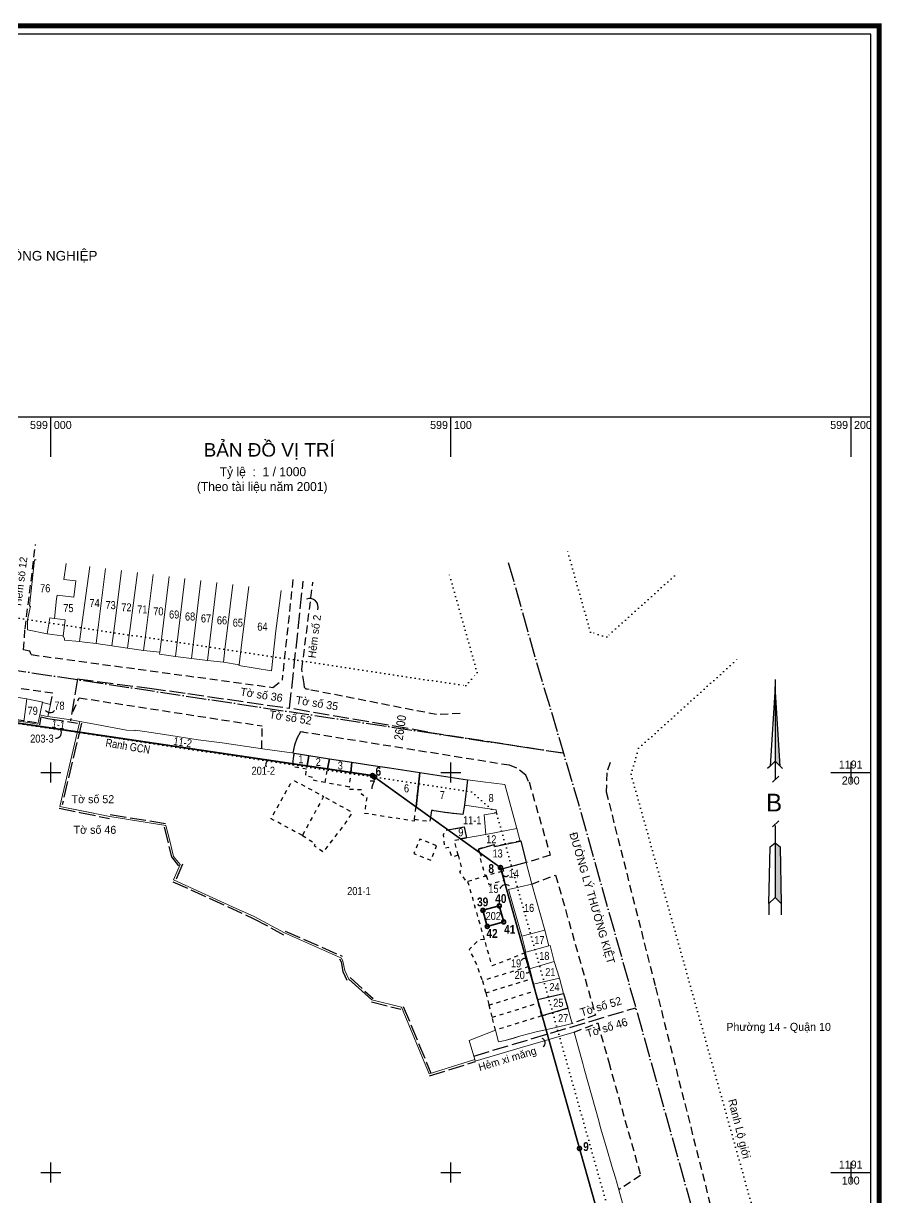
# Model space of a CAD drawing. Header units: metres. Extents: x 598397 to 599208, y 1190829 to 1191387.
# Drawn here: x 598993.2 to 599207.6, y 1191093.8 to 1191387.2 of the extents above; entities that cross this region are included whole.
import ezdxf
from ezdxf.enums import TextEntityAlignment as Align

# ---------------------------------------------------------------- set-up
doc = ezdxf.new("R2010")
doc.units = ezdxf.units.M
doc.header["$MEASUREMENT"] = 0
for name, pattern in [('1-1', [2, 1, -1]), ('1BANCONG_54', [0.55, 0, -0.5, 0.05]), ('1TIMDUONG', [13, 10, -1.4, 0.2, -1.4]), ('2-1', [3, 2, -1]), ('4-1', [5, 4, -1])]:
    doc.linetypes.add(name, pattern=pattern)
for name, color, linetype in [('A1-GHICHU', 7, 'Continuous'), ('dc36 - Default$0$10', 7, 'Continuous'), ('dc46 - Default$0$10', 7, 'Continuous'), ('dc46 - Default$0$23', 7, 'Continuous'), ('dc52 - Default$0$10', 7, 'Continuous'), ('dc52 - Default$0$23', 7, 'Continuous'), ('DDHSB', 7, 'Continuous'), ('KHUNG', 7, 'Continuous'), ('LUOI', 5, 'Continuous'), ('MANHGIOI', 7, 'Continuous'), ('MEPNHUA', 7, 'Continuous'), ('RANH', 7, 'Continuous'), ('Text_Bang', 7, 'Continuous')]:
    doc.layers.add(name, color=color, linetype=linetype)
for name, color, linetype, lineweight in [('GHICHU', 7, 'Continuous', 13), ('Level 28', 7, 'Continuous', 0), ('Level 58', 7, 'Continuous', 0)]:
    doc.layers.add(name, color=color, linetype=linetype, lineweight=lineweight)
doc.styles.add('VAPTIMN', font='VAVON__0.TTF')
doc.styles.add('VHELVCB', font='VNI-Helve-Condense-Bold_0.TTF')
doc.styles.add('VHELVCN', font='VNI-Helve-Condense_0.TTF')
doc.styles.add('VHELVEB', font='VHELVEB0_0.TTF')
doc.styles.add('VNI-MARIA', font='VMARIAGE_0.TTF')

# ---------------------------------------------------------------- blocks, each defined once
blk = doc.blocks.new('DDHSB1')
for p, q in [((-3.21, 16.63), (-3.21, 15.7)), ((-3.21, 15.7), (-3.83, 5.71)), ((-2.58, 5.71), (-3.21, 15.7)), ((-3.21, 15.7), (-3.21, 6.33)), ((-3.83, 5.71), (-3.21, 6.33)), ((-3.21, 6.33), (-2.58, 5.71)), ((-3.21, 6.33), (-3.21, 3.99)), ((-3.83, 5.71), (-4.14, 5.4)), ((-3.52, 3.68), (-2.74, 4.46)), ((-2.58, 5.71), (-2.27, 5.4)), ((-3.52, -1.94), (-2.74, -1.16)), ((-3.21, -1.78), (-3.21, -4.12)), ((-3.99, -11.62), (-3.83, -4.44)), ((-3.83, -4.44), (-3.21, -3.97)), ((-3.21, -3.97), (-2.58, -4.44)), ((-3.21, -4.12), (-3.21, -10.83)), ((-2.58, -4.44), (-2.43, -11.62)), ((-3.21, -10.83), (-3.99, -11.62)), ((-3.99, -11.46), (-3.99, -13.02)), ((-2.43, -11.62), (-3.21, -10.83)), ((-2.43, -11.46), (-2.43, -13.02))]:
    blk.add_line(p, q)
for points in [[(-3.21, 15.7), (-3.21, 15.7), (-3.21, 6.33), (-2.58, 5.71)], [(-3.21, -3.97), (-2.58, -4.44), (-3.21, -10.83), (-2.43, -11.62)]]:
    blk.add_solid(points)
at = {"style": 'VNI-MARIA'}
blk.add_text('B', height=2.24, dxfattribs=at).set_placement((-4.32, 0))

msp = doc.modelspace()

# ---------------------------------------------------------------- linework, layer by layer
at = {"ltscale": 0.2}
for p, q in [((599006.61, 1191210.15), (598980.32, 1191214.05)), ((599080.39, 1191199.23), (599080.91, 1191198.86))]:
    msp.add_line(p, q, dxfattribs=at)
msp.add_lwpolyline([(599204.92, 1190909.19), (598919.42, 1190909.19), (598919.42, 1190936.19), (598794.03, 1190936.19), (598794.03, 1191288.88), (599204.92, 1191288.88)], dxfattribs=at)
for points in [[(599089.21, 1191223.9, 0, 0.39, 0), (599089.07, 1191222.94, 0, 0, 0), (599088.92, 1191221.97, 0, 0, 0)], [(599085.33, 1191198.19, 0, 0.39, 0), (599085.48, 1191199.15, 0, 0, 0), (599085.62, 1191200.12, 0, 0, 0)]]:
    msp.add_lwpolyline(points, format="xyseb", dxfattribs=at)
at = {"color": 7, "ltscale": 0.2}
for points in [[(599060.5, 1191202.17), (599060.81, 1191204.8), (599064.47, 1191204.22), (599064.07, 1191201.65), (599064.47, 1191204.22), (599069.62, 1191203.4), (599069.17, 1191200.89), (599069.62, 1191203.4), (599075.27, 1191202.57), (599074.97, 1191200.03), (599075.27, 1191202.57), (599080.56, 1191201.78), (599084.64, 1191201.14), (599092.26, 1191200.01), (599091.27, 1191191.41), (599092.26, 1191200.01), (599104.15, 1191198.19), (599103.39, 1191191.87), (599103.01, 1191189.52), (599099.14, 1191189.92), (599095.14, 1191190.51), (599094.9, 1191188.8)], [(599099.24, 1191185.67), (599103.3, 1191186.41), (599103.87, 1191183.7), (599102.43, 1191183.39)], [(599107.21, 1191179.95), (599106.85, 1191180.86), (599110.8, 1191181.97), (599110.9, 1191181.48), (599117.28, 1191182.84), (599117.49, 1191182.89), (599118.83, 1191177.47), (599112.96, 1191175.94), (599113.1, 1191175.38), (599112.75, 1191175.28), (599112.65, 1191175.25), (599112.75, 1191175.28), (599113.34, 1191173.12), (599113.26, 1191173.1)], [(599118.39, 1191154.86), (599118.58, 1191154.93), (599119.47, 1191151.5), (599119.35, 1191151.46), (599119.47, 1191151.5), (599119.62, 1191150.93), (599120.26, 1191148.49), (599120.19, 1191148.47), (599120.26, 1191148.49), (599120.62, 1191147.1), (599121.05, 1191145.43), (599121.05, 1191145.43), (599121.05, 1191145.43)], [(599121.66, 1191143.23), (599128.13, 1191144.8), (599129.22, 1191141.08), (599122.8, 1191139.2)]]:
    msp.add_lwpolyline(points, dxfattribs=at)
at = {"ltscale": 0.2}
for centre, radius, start, end in [((599064.68, 1191241.36), 2.14, 340.9314, 111.5447), ((599054.67, 1191202), 0.993, 95.1071, 212.8898)]:
    msp.add_arc(centre, radius, start, end, dxfattribs=at)
at = {"color": 7, "ltscale": 0.2}
for centre, radius, start, end in [((598999.84, 1191216.43), 1.45, 218.0208, 318.1634), ((599001.27, 1191209.96), 1.37, 265.1419, 35.0252), ((599113.7, 1191175.01), 0.989, 220.3616, 316.6225), ((599113.74, 1191170.18), 1.75, 60.6867, 152.1846), ((599118.34, 1191152.65), 0.851, 42.2151, 152.808), ((599119.1, 1191150.46), 0.573, 241.6767, 6.9756), ((599122.46, 1191132.43), 1.12, 301.0805, 71.7021)]:
    msp.add_arc(centre, radius, start, end, dxfattribs=at)
at = {"layer": 'A1-GHICHU', "linetype": '1TIMDUONG', "ltscale": 0.5, "elevation": 2.13, "flags": 128}
msp.add_lwpolyline([(598796.03, 1191255.01), (599128.14, 1191204.88)], dxfattribs=at)
at = {"layer": 'A1-GHICHU', "linetype": '1TIMDUONG', "ltscale": 0.5, "flags": 128}
msp.add_lwpolyline([(599114.34, 1191252.53), (599121.39, 1191227.56), (599131.73, 1191192.79), (599204.92, 1190931.52)], dxfattribs=at)
at = {"layer": 'dc36 - Default$0$10', "color": 7, "linetype": 'Continuous', "lineweight": 0}
for p, q in [((599019.14, 1191231.1), (599021.62, 1191250)), ((599033.52, 1191248.5), (599031.16, 1191229.01)), ((599015.27, 1191231.69), (599011.29, 1191232.24)), ((599015.27, 1191231.69), (599019.14, 1191231.1)), ((599023.18, 1191230.54), (599019.14, 1191231.1)), ((599027.21, 1191230.05), (599023.18, 1191230.54)), ((599035.13, 1191228.52), (599031.16, 1191229.01)), ((599035.13, 1191228.52), (599039.14, 1191228.04)), ((599043.12, 1191227.56), (599039.14, 1191228.04)), ((599047.03, 1191226.94), (599043.12, 1191227.56)), ((598990.83, 1191218.91), (598993.99, 1191218.4)), ((598993.25, 1191212.63), (598993.99, 1191218.4)), ((598997.95, 1191217.48), (598997.28, 1191214.42))]:
    msp.add_line(p, q, dxfattribs=at)
at = {"layer": 'dc36 - Default$0$10', "color": 7, "linetype": 'Continuous', "lineweight": 0, "flags": 128}
for points in [[(598999.12, 1191234.66), (598994.2, 1191235.69), (598994.18, 1191238.19), (598994.9, 1191241.58), (598994.65, 1191241.61), (598995.95, 1191253.2), (598996.37, 1191253.19)], [(599003.81, 1191252.24), (599003.26, 1191248.28), (599006.24, 1191247.9), (599005.76, 1191243.81), (599001.62, 1191244.35), (599001.38, 1191243.42), (599000.91, 1191238.53)], [(599007.16, 1191232.72), (599007.83, 1191237.56), (599009.71, 1191251.49)], [(599013.68, 1191251), (599011.91, 1191237.04), (599011.29, 1191232.24)], [(599017.65, 1191250.5), (599015.89, 1191236.55), (599015.27, 1191231.69)], [(599025.59, 1191249.5), (599023.82, 1191235.54), (599023.18, 1191230.54)], [(599027.21, 1191230.05), (599027.62, 1191233.33), (599029.56, 1191249)], [(599037.49, 1191248), (599035.81, 1191234.11), (599035.13, 1191228.52)], [(599039.14, 1191228.04), (599039.81, 1191233.61), (599041.46, 1191247.51)], [(599045.48, 1191247), (599043.49, 1191230.75), (599043.12, 1191227.56)], [(599057.53, 1191245.47), (599056.27, 1191235.39), (599055.18, 1191225.42), (599047.01, 1191226.79), (599047.03, 1191226.94)], [(599047.03, 1191226.94), (599047.73, 1191232.6), (599049.48, 1191246.49)], [(598999.12, 1191234.66), (598999.72, 1191238.66), (599000.91, 1191238.53)], [(599000.91, 1191238.53), (599002.29, 1191238.33), (599003.62, 1191238.13), (599003.04, 1191234.1)], [(599003.04, 1191234.1), (599002.87, 1191234.13), (598999.12, 1191234.66)], [(599003.04, 1191234.1), (599003.43, 1191233.52), (599003.38, 1191233.12), (599007.16, 1191232.72)], [(599011.29, 1191232.24), (599008.45, 1191232.62), (599007.16, 1191232.72)], [(599031.16, 1191229.01), (599027.15, 1191229.55), (599027.21, 1191230.05)], [(598993.99, 1191218.4), (598997.98, 1191217.62), (598997.95, 1191217.48)], [(598997.28, 1191214.42), (598998.65, 1191214.1), (598999.26, 1191213.97), (598999.9, 1191217.03), (598997.95, 1191217.48)], [(598993.25, 1191212.63), (598993, 1191212.67), (598990.03, 1191213.1)], [(598997.28, 1191214.42), (598996.76, 1191212.09), (598993.25, 1191212.63)]]:
    msp.add_lwpolyline(points, dxfattribs=at)
at = {"layer": 'dc46 - Default$0$10', "color": 7, "linetype": 'Continuous', "lineweight": 0, "flags": 128}
for points in [[(598993, 1191212.67), (598993.25, 1191212.63), (598996.76, 1191212.09), (598997.28, 1191214.42), (598998.65, 1191214.1), (598999.26, 1191213.97), (599005.12, 1191213.15), (599007.23, 1191212.78), (599002.22, 1191191.54), (599007.31, 1191190.51), (599014.77, 1191189.01), (599028.72, 1191186.76), (599029.74, 1191182.9), (599030.66, 1191179.01), (599032.31, 1191177), (599030.69, 1191173.16), (599045.37, 1191166.45), (599050.83, 1191163.97), (599058.4, 1191159.9), (599072.62, 1191153.62), (599073, 1191152.86), (599073.45, 1191150.48), (599074.47, 1191148.35), (599080.26, 1191143.14), (599087.61, 1191141.32), (599094.53, 1191124.66), (599105.99, 1191128.25)], [(599105.99, 1191128.25), (599106.08, 1191127.88), (599117.86, 1191131.33), (599130.8, 1191135.11), (599132.96, 1191127.29), (599133.32, 1191125.94), (599136.94, 1191112.89), (599137.39, 1191111.2), (599138.95, 1191105.94), (599140.25, 1191101.62), (599141.09, 1191098.65), (599141.95, 1191095.69), (599143.32, 1191090.82), (599143.52, 1191089.01), (599146.74, 1191078.55), (599147.59, 1191075.36), (599151.81, 1191060.76), (599157.27, 1191041.43), (599180.53, 1190959.08), (599191.43, 1190919.73), (599194.46, 1190909.19)]]:
    msp.add_lwpolyline(points, dxfattribs=at)
at = {"layer": 'dc46 - Default$0$23', "color": 7, "linetype": 'Continuous', "lineweight": 0}
for p, q in [((599104.54, 1191132.99), (599111.11, 1191135.59)), ((599111.88, 1191132.65), (599111.11, 1191135.59)), ((599123.67, 1191135.71), (599121.29, 1191135.19)), ((599125.9, 1191136.2), (599123.67, 1191135.71)), ((599130.26, 1191137.3), (599125.9, 1191136.2)), ((599105.99, 1191128.25), (599104.54, 1191132.99)), ((599113.57, 1191133.01), (599111.88, 1191132.65)), ((599115.68, 1191133.63), (599113.57, 1191133.01)), ((599117.43, 1191134.14), (599115.68, 1191133.63)), ((599119.4, 1191134.68), (599117.43, 1191134.14)), ((599121.29, 1191135.19), (599119.4, 1191134.68)), ((599106.08, 1191127.88), (599105.99, 1191128.25))]:
    msp.add_line(p, q, dxfattribs=at)
at = {"layer": 'dc52 - Default$0$10', "color": 7, "linetype": 'Continuous', "lineweight": 0}
for p, q in [((599064.47, 1191204.22), (599060.81, 1191204.8)), ((599069.62, 1191203.4), (599064.47, 1191204.22)), ((599069.62, 1191203.4), (599075.27, 1191202.57)), ((599104.15, 1191198.19), (599092.26, 1191200.01)), ((599103.39, 1191191.87), (599104.15, 1191198.19)), ((599116.43, 1191185.97), (599108.71, 1191184.52)), ((599117.28, 1191182.84), (599116.43, 1191185.97)), ((599108.71, 1191184.52), (599103.87, 1191183.7)), ((599120.21, 1191172.11), (599118.83, 1191177.47)), ((599123.44, 1191160.6), (599120.21, 1191172.11)), ((599117.69, 1191159.11), (599123.44, 1191160.6)), ((599118.75, 1191155.12), (599117.69, 1191159.11)), ((599124.5, 1191156.68), (599123.44, 1191160.6)), ((599124.5, 1191156.68), (599118.75, 1191155.12)), ((599118.58, 1191154.93), (599119.47, 1191151.5)), ((599119.47, 1191151.5), (599119.62, 1191150.93)), ((599125.81, 1191152.72), (599119.62, 1191150.93)), ((599119.62, 1191150.93), (599120.26, 1191148.49)), ((599127.14, 1191148.6), (599125.81, 1191152.72)), ((599120.26, 1191148.49), (599120.62, 1191147.1)), ((599120.62, 1191147.1), (599127.14, 1191148.6)), ((599121.05, 1191145.43), (599120.62, 1191147.1)), ((599127.14, 1191148.6), (599128.13, 1191144.8)), ((599128.13, 1191144.8), (599121.62, 1191143.22)), ((599129.22, 1191141.08), (599128.13, 1191144.8))]:
    msp.add_line(p, q, dxfattribs=at)
at = {"layer": 'dc52 - Default$0$10', "color": 7, "linetype": 'Continuous', "lineweight": 0, "flags": 128}
for points in [[(599060.81, 1191204.8), (599052.91, 1191205.96), (599042.83, 1191207.4), (599036.8, 1191208.19), (599028.38, 1191209.49), (599023.38, 1191210.24), (599021.06, 1191210.61), (599021.02, 1191210.39), (599018.93, 1191210.62), (599011.45, 1191212.04), (599007.23, 1191212.78), (599002.22, 1191191.54), (599014.77, 1191189.01), (599028.72, 1191186.76), (599029.74, 1191182.9), (599030.66, 1191179.01), (599032.31, 1191177), (599030.69, 1191173.16), (599045.37, 1191166.45), (599050.83, 1191163.97), (599058.4, 1191159.9), (599072.62, 1191153.62), (599073, 1191152.86), (599073.45, 1191150.48), (599074.47, 1191148.35), (599080.26, 1191143.14), (599087.61, 1191141.32), (599094.53, 1191124.66), (599105.99, 1191128.25), (599104.54, 1191132.99), (599111.11, 1191135.59)], [(599075.27, 1191202.57), (599080.56, 1191201.78), (599084.64, 1191201.14), (599092.26, 1191200.01)], [(599116.43, 1191185.97), (599115.25, 1191190.6), (599113.43, 1191196.97), (599108.01, 1191197.67), (599104.15, 1191198.19)], [(599108.71, 1191184.52), (599108.32, 1191189.43), (599111.36, 1191189.94), (599111.34, 1191190.69), (599103.39, 1191191.87)], [(599118.83, 1191177.47), (599117.49, 1191182.89), (599117.28, 1191182.84)], [(599118.83, 1191177.47), (599112.96, 1191175.94), (599113.1, 1191175.38), (599112.75, 1191175.28)], [(599117.69, 1191159.11), (599114.42, 1191170.73), (599120.21, 1191172.11)], [(599125.81, 1191152.72), (599124.77, 1191156.75), (599124.5, 1191156.68)], [(599118.75, 1191155.12), (599118.55, 1191155.05), (599118.58, 1191154.93)], [(599129.22, 1191141.08), (599130.26, 1191137.3), (599125.9, 1191136.2), (599121.29, 1191135.19), (599117.43, 1191134.14), (599113.57, 1191133.01), (599111.88, 1191132.65), (599111.11, 1191135.59)]]:
    msp.add_lwpolyline(points, dxfattribs=at)
at = {"layer": 'dc52 - Default$0$23', "color": 7, "linetype": 'Continuous', "lineweight": 0}
for p, q in [((599130.8, 1191135.11), (599117.86, 1191131.33)), ((599117.86, 1191131.33), (599106.08, 1191127.88)), ((599106.08, 1191127.88), (599105.99, 1191128.25))]:
    msp.add_line(p, q, dxfattribs=at)
at = {"layer": 'GHICHU', "color": 6, "lineweight": 13, "const_width": 0.968, "flags": 128}
for points in [[(599080.17, 1191199.23, 1), (599080.61, 1191199.23, 1)], [(599080.17, 1191199.23, 1), (599080.61, 1191199.23, 1)], [(599080.69, 1191198.86, 1), (599081.12, 1191198.86, 1)], [(599080.69, 1191198.86, 1), (599081.12, 1191198.86, 1)], [(599112.16, 1191176.23, 1), (599112.6, 1191176.23, 1)], [(599107.78, 1191165.55, 1), (599108.22, 1191165.55, 1)], [(599111.87, 1191166.66, 1), (599112.31, 1191166.66, 1)], [(599108.87, 1191161.54, 1), (599109.31, 1191161.54, 1)], [(599112.96, 1191162.65, 1), (599113.4, 1191162.65, 1)], [(599131.91, 1191106.03, 1), (599132.35, 1191106.03, 1)]]:
    msp.add_lwpolyline(points, format="xyb", close=True, dxfattribs=at)
at = {"layer": 'KHUNG', "color": 7, "const_width": 1.25}
msp.add_lwpolyline([(599206.99, 1190829.86), (599206.99, 1191386.61), (598397.56, 1191386.61), (598397.56, 1190829.86)], close=True, dxfattribs=at)
at = {"layer": 'KHUNG', "flags": 128}
msp.add_lwpolyline([(599204.92, 1190831.94), (599204.92, 1191384.54), (598399.64, 1191384.54), (598399.64, 1190831.94), (599204.92, 1190831.94)], dxfattribs=at)
at = {"layer": 'LUOI', "color": 7, "ltscale": 0.2}
for p, q in [((599000, 1191278.88), (599000, 1191288.88)), ((599100, 1191278.88), (599100, 1191288.88)), ((599200, 1191278.88), (599200, 1191288.88)), ((598997.5, 1191200), (599002.5, 1191200)), ((599000, 1191197.5), (599000, 1191202.5)), ((599097.5, 1191200), (599102.5, 1191200)), ((599100, 1191197.5), (599100, 1191202.5)), ((599194.92, 1191200), (599204.92, 1191200)), ((599197.5, 1191200), (599202.5, 1191200)), ((599200, 1191197.5), (599200, 1191202.5)), ((599000, 1191097.5), (599000, 1191102.5)), ((599100, 1191097.5), (599100, 1191102.5)), ((599200, 1191097.5), (599200, 1191102.5)), ((598997.5, 1191100), (599002.5, 1191100)), ((599097.5, 1191100), (599102.5, 1191100)), ((599194.92, 1191100), (599204.92, 1191100)), ((599197.5, 1191100), (599202.5, 1191100))]:
    msp.add_line(p, q, dxfattribs=at)
at = {"layer": 'MANHGIOI', "color": 4, "linetype": '4-1'}
for p, q in [((599059.68, 1191216.06), (599063.09, 1191247.86)), ((599006.64, 1191223.39), (599004.88, 1191212.94)), ((599006.64, 1191223.39), (599024.67, 1191221.09)), ((599024.67, 1191221.09), (599034.24, 1191219.73)), ((599034.24, 1191219.73), (599059.68, 1191216.06)), ((598974.37, 1191215.84), (598996.38, 1191212.54)), ((599094.22, 1191210.12), (599059.68, 1191216.06)), ((599007.64, 1191212.33), (599002.83, 1191191.93)), ((599094.22, 1191210.12), (599128.14, 1191204.88, 2.14)), ((599002.12, 1191191.05), (599007.21, 1191190.02)), ((599007.21, 1191190.02), (599014.67, 1191188.52)), ((599014.85, 1191189.5), (599028.8, 1191187.25)), ((599028.32, 1191186.33), (599030.17, 1191178.89)), ((599030.17, 1191178.89), (599031.92, 1191176.68)), ((599032.88, 1191177.05), (599031.26, 1191173.21)), ((599030.48, 1191172.71), (599050.59, 1191163.53)), ((599050.59, 1191163.53), (599058.16, 1191159.46)), ((599058.6, 1191160.36), (599072.82, 1191154.08)), ((599072.17, 1191153.4), (599072.55, 1191152.64)), ((599074.8, 1191148.72), (599080.59, 1191143.51)), ((599080.14, 1191142.65), (599087.49, 1191140.83)), ((599088.07, 1191141.51), (599094.99, 1191124.85)), ((599105.72, 1191129.13), (599146.18, 1191141.21)), ((599094.68, 1191124.18), (599106.14, 1191127.77))]:
    msp.add_line(p, q, dxfattribs=at)
for points in [[(598997.24, 1191211.94), (598997.62, 1191213.88), (598999.23, 1191213.48), (599006.66, 1191212.36)], [(599072.17, 1191153.4), (599072.55, 1191152.64), (599073, 1191150.26), (599074.02, 1191148.13)]]:
    msp.add_lwpolyline(points, dxfattribs=at)
at = {"layer": 'MEPNHUA', "color": 3, "linetype": '2-1'}
for p, q in [((598993.55, 1191235.94), (598996.19, 1191257)), ((599060.5, 1191248.22), (599057.79, 1191223.12)), ((599062.73, 1191225.84), (599065.49, 1191247.54)), ((598993.18, 1191230.68), (598993.55, 1191235.94)), ((598994.74, 1191230.35), (598993.18, 1191230.68)), ((598995.11, 1191229.46), (598994.74, 1191230.35)), ((598995.11, 1191229.46), (599055.52, 1191221.27)), ((599000.5, 1191219.8), (598965.99, 1191224.84)), ((599063.28, 1191222.16), (599062.73, 1191225.84)), ((599055.52, 1191221.27), (599057.79, 1191223.12)), ((599055.52, 1191221.27), (599057.79, 1191223.12)), ((599063.4, 1191221.26), (599063.28, 1191222.16)), ((599063.4, 1191221.26), (599063.28, 1191222.16)), ((599063.78, 1191220.86), (599063.4, 1191221.26)), ((599063.78, 1191220.86), (599063.4, 1191221.26)), ((599064.54, 1191220.71), (599063.78, 1191220.86)), ((599096.42, 1191214.47), (599063.78, 1191220.86)), ((598999.9, 1191217.03), (599000.5, 1191219.8)), ((599005.46, 1191215.18), (599007.11, 1191218.67)), ((599007.11, 1191218.67), (599052.85, 1191211.65)), ((599007.11, 1191218.67), (599052.85, 1191211.65)), ((599102.29, 1191214.76), (599096.42, 1191214.47)), ((599052.7, 1191206.04), (599052.85, 1191211.65)), ((599062.42, 1191210.17), (599061.46, 1191208.48)), ((599062.42, 1191210.17), (599061.46, 1191208.48)), ((599063.12, 1191210.05), (599062.42, 1191210.17)), ((599114.64, 1191201.8), (599062.42, 1191210.17)), ((599060.89, 1191206.81), (599060.5, 1191204.89)), ((599061.46, 1191208.48), (599060.89, 1191206.81)), ((599061.46, 1191208.48), (599060.89, 1191206.81)), ((599116.46, 1191201.11), (599114.64, 1191201.8)), ((599118.68, 1191199.3), (599116.46, 1191201.11)), ((599139.77, 1191202.51), (599138.95, 1191199.9)), ((599119.42, 1191197.74), (599118.68, 1191199.3)), ((599119.53, 1191197.64), (599124.83, 1191179.3)), ((599138.95, 1191199.9), (599138.79, 1191195.21)), ((599138.79, 1191195.21), (599151.12, 1191146.31)), ((599124.83, 1191179.3), (599118.83, 1191177.47)), ((599120.21, 1191172.11), (599126.16, 1191174.38)), ((599126.16, 1191174.38), (599136.11, 1191139.35)), ((599151.12, 1191146.31), (599171.46, 1191065.67)), ((599136.11, 1191139.35), (599130.26, 1191137.3)), ((599136.11, 1191139.35), (599130.26, 1191137.3)), ((599130.8, 1191135.11), (599136.69, 1191137.41)), ((599130.8, 1191135.11), (599136.69, 1191137.41)), ((599136.69, 1191137.41), (599139.44, 1191127.57)), ((599139.44, 1191127.57), (599147.4, 1191099.29)), ((599147.4, 1191099.29), (599141.95, 1191095.69))]:
    msp.add_line(p, q, dxfattribs=at)
at = {"layer": 'RANH', "color": 20, "linetype": '1BANCONG_54', "ltscale": 2}
for p, q in [((599134.88, 1191235.07), (599129.18, 1191255.24)), ((599155.84, 1191249.17), (599138.93, 1191233.9)), ((599138.93, 1191233.9), (599134.88, 1191235.07)), ((599146.92, 1191206.09), (599171.51, 1191228.28)), ((599145.03, 1191199.55), (599146.92, 1191206.09)), ((599145.03, 1191199.55), (599204.92, 1190985.78))]:
    msp.add_line(p, q, dxfattribs=at)
at = {"layer": 'RANH', "color": 3, "linetype": '1-1'}
for p, q in [((599064.47, 1191204.22), (599063.94, 1191200.83)), ((599068.55, 1191197.5), (599069.62, 1191203.4)), ((599075.27, 1191202.57), (599074.54, 1191196.36)), ((599090.9, 1191188.23), (599092.26, 1191200.01)), ((599074.54, 1191196.36), (599068.55, 1191197.5)), ((599068.17, 1191194.04), (599062.87, 1191184.27)), ((599104.23, 1191172.8), (599108.53, 1191174.13)), ((599108.53, 1191174.13), (599108.84, 1191174.23)), ((599112.75, 1191175.28), (599108.84, 1191174.23)), ((599119.47, 1191151.5), (599107.87, 1191147.95)), ((599107.87, 1191147.95), (599108.68, 1191144.92)), ((599108.68, 1191144.92), (599120.26, 1191148.49)), ((599108.68, 1191144.92), (599109.48, 1191141.86)), ((599109.48, 1191141.86), (599121.05, 1191145.43)), ((599121.62, 1191143.22), (599121.05, 1191145.43)), ((599109.48, 1191141.86), (599110.28, 1191138.82)), ((599110.28, 1191138.82), (599121.84, 1191142.38)), ((599121.62, 1191143.22), (599121.84, 1191142.38)), ((599121.84, 1191142.38), (599122.67, 1191139.16)), ((599111.11, 1191135.59), (599110.28, 1191138.82)), ((599122.67, 1191139.16), (599111.11, 1191135.59)), ((599122.67, 1191139.16), (599129.22, 1191141.08))]:
    msp.add_line(p, q, dxfattribs=at)
at = {"layer": 'RANH', "color": 20, "linetype": '1BANCONG_54', "ltscale": 2}
for points in [[(598913.72, 1191273.66), (598911.39, 1191254.79), (598914.86, 1191250.22), (599103.69, 1191221.71), (599106.56, 1191224.97), (599099.53, 1191249.83)], [(598910.33, 1191065.84), (598919.8, 1191128.58), (598932.36, 1191211.74), (598933.17, 1191217.12), (598937.72, 1191220.48), (599105.17, 1191195.2), (599111.46, 1191189.63), (599179.83, 1190946.94), (599182.71, 1190936.5)]]:
    msp.add_lwpolyline(points, dxfattribs=at)
at = {"layer": 'RANH', "color": 1, "lineweight": 35, "const_width": 0.4}
msp.add_lwpolyline([(599170.95, 1190968.46), (599132.13, 1191106.03), (599112.38, 1191176.23), (599080.39, 1191199.23), (598847.89, 1191233.65), (598827.64, 1191236.69), (598823.52, 1191198.45), (598831.69, 1191197.57), (598851.83, 1191193.58), (598863.4, 1191189.82), (598872.3, 1191185.72), (598877.69, 1191183.09), (598884.68, 1191179.48), (598891.98, 1191175.13), (598898.52, 1191170.77), (598905.36, 1191165.76), (598911.46, 1191160.81), (598919.58, 1191153.1), (598927.28, 1191144.17), (598930.1, 1191140.58), (598936.86, 1191131.07), (598941.27, 1191124.37), (598945.21, 1191118.38), (598982.83, 1191060.69)], dxfattribs=at)
at = {"layer": 'RANH', "color": 3, "linetype": '1-1', "flags": 128}
for points in [[(599063.94, 1191200.83), (599060.41, 1191201.39), (599060.81, 1191204.8)], [(599068.55, 1191197.5), (599065.48, 1191198.09), (599065.6, 1191198.76), (599063.66, 1191199.1), (599063.94, 1191200.83)], [(599062.87, 1191184.27), (599055.04, 1191188.45), (599059.87, 1191197.15), (599060.94, 1191197.94), (599068.17, 1191194.04)], [(599062.87, 1191184.27), (599066.1, 1191182.19), (599065.79, 1191181.75), (599068.14, 1191180.15), (599073.6, 1191187.24), (599075.37, 1191189.95), (599071.7, 1191192.01), (599068.17, 1191194.04)], [(599090.9, 1191188.23), (599090.84, 1191187.85), (599082.7, 1191189.11), (599078.43, 1191189.79), (599079.11, 1191193.86), (599078.54, 1191193.99), (599077.67, 1191194.55), (599077.85, 1191195.64), (599074.67, 1191195.76), (599074.73, 1191196.32), (599074.54, 1191196.36)], [(599103.39, 1191191.87), (599103.01, 1191189.52), (599099.14, 1191189.92), (599095.14, 1191190.51), (599094.74, 1191187.7), (599090.9, 1191188.23)], [(599101.8, 1191179.32), (599100.22, 1191178.85), (599099.42, 1191181.26), (599098.51, 1191181.02), (599098.13, 1191184.44), (599098.5, 1191185.54), (599103.3, 1191186.41), (599103.87, 1191183.7)], [(599096.43, 1191181.71), (599092.23, 1191183.36), (599090.75, 1191179.73), (599094.96, 1191178.07), (599096.43, 1191181.71)], [(599101.8, 1191179.32), (599100.82, 1191183.04), (599103.87, 1191183.7)], [(599117.28, 1191182.84), (599110.9, 1191181.48), (599110.8, 1191181.97), (599106.85, 1191180.86), (599107.67, 1191178.77), (599107.25, 1191178.65), (599108.53, 1191174.13)], [(599101.8, 1191179.32), (599102.71, 1191175.92), (599102.11, 1191175.11), (599103.9, 1191172.7), (599104.23, 1191172.8)], [(599108.84, 1191174.23), (599109.46, 1191172.01), (599109.55, 1191172.03), (599113.34, 1191173.12), (599112.75, 1191175.28)], [(599108.38, 1191158.28), (599106.73, 1191163.99), (599104.23, 1191172.8)], [(599108.38, 1191158.28), (599106.96, 1191158.12), (599104.54, 1191155.76), (599105.99, 1191152.95), (599107.87, 1191147.95)], [(599118.58, 1191154.93), (599113.86, 1191153.04), (599110.28, 1191151.66), (599108.38, 1191158.28)]]:
    msp.add_lwpolyline(points, dxfattribs=at)
at = {"layer": 'RANH', "color": 1, "lineweight": 35}
msp.add_lwpolyline([(599112.09, 1191166.66), (599108, 1191165.55), (599109.09, 1191161.54), (599113.18, 1191162.65)], close=True, dxfattribs=at)

# ---------------------------------------------------------------- block references
at = {"layer": 'Text_Bang', "color": 0, "xscale": 1.982363688684133, "yscale": 1.982363688684133, "zscale": 1.982363688684133}
msp.add_blockref('DDHSB1', (599187.36, 1191190.26), dxfattribs=at)

# ---------------------------------------------------------------- texts
at = {"color": 2, "style": 'VHELVCN'}
for s, p in [('76', (598997.32, 1191246.07)), ('75', (599003.12, 1191241.1)), ('74', (599009.66, 1191242.36)), ('73', (599013.67, 1191241.84)), ('72', (599017.62, 1191241.29)), ('71', (599021.58, 1191240.77)), ('70', (599025.59, 1191240.28)), ('69', (599029.55, 1191239.5)), ('68', (599033.53, 1191239)), ('67', (599037.51, 1191238.52)), ('66', (599041.5, 1191238.03)), ('65', (599045.46, 1191237.46)), ('64', (599051.61, 1191236.46)), ('78', (599000.88, 1191216.72)), ('79', (598994.19, 1191215.43)), ('1', (599061.85, 1191203.31)), ('2', (599066.2, 1191202.63)), ('3', (599071.72, 1191201.74)), ('6', (599088.26, 1191196.04)), ('7', (599097.21, 1191194.36)), ('8', (599109.42, 1191193.62)), ('11-1', (599103.03, 1191188.08)), ('9', (599101.83, 1191185.07)), ('12', (599108.81, 1191183.31)), ('13', (599110.4, 1191179.76)), ('14', (599114.43, 1191174.71)), ('15', (599109.35, 1191170.93)), ('202', (599108.66, 1191164.12)), ('16', (599118.25, 1191166.16)), ('17', (599120.83, 1191158.1)), ('19', (599115, 1191152.3)), ('18', (599122.06, 1191154.16)), ('20', (599115.91, 1191149.4)), ('21', (599123.57, 1191150.12)), ('24', (599124.59, 1191146.36)), ('25', (599125.56, 1191142.43)), ('27', (599126.78, 1191138.6))]:
    msp.add_text(s, height=2, dxfattribs=at).set_placement(p, align=Align.MIDDLE_LEFT)
msp.add_text('1-1', height=2, rotation=351.868, dxfattribs=at).set_placement((599001.9, 1191212.02), align=Align.MIDDLE_CENTER)
at = {"ltscale": 0.2, "style": 'VHELVCN'}
msp.add_text('26.00', height=2.2, rotation=81.4149, dxfattribs=at).set_placement((599087.3, 1191211.22), align=Align.MIDDLE)
at = {"color": 2, "style": 'VHELVCN'}
for s, p in [('203-3', (598997.77, 1191208.48)), ('201-2', (599053.1, 1191200.44)), ('201-1', (599077, 1191170.36))]:
    msp.add_text(s, height=2, dxfattribs=at).set_placement(p, align=Align.MIDDLE_CENTER)
msp.add_text('11-2', height=2, rotation=351.5039, dxfattribs=at).set_placement((599030.69, 1191207.9), align=Align.MIDDLE_LEFT)
at = {"color": 7, "linetype": 'Continuous', "lineweight": 0, "style": 'VHELVCN'}
msp.add_text('Ranh GCN', height=2, rotation=350.4402, dxfattribs=at).set_placement((599019.26, 1191206.58), align=Align.MIDDLE_CENTER)
at = {"layer": 'DDHSB', "lineweight": 13, "style": 'VHELVEB'}
msp.add_text('BAN QUAÛN LYÙ DÖÏ AÙN ÑAÀU TÖ XAÂY DÖÏNG CAÙC COÂNG TRÌNH DAÂN DUÏNG VAØ COÂNG NGHIEÄP', height=2.4, dxfattribs=at).set_placement((598865.4, 1191327.98))
at = {"layer": 'DDHSB', "color": 7, "linetype": 'Continuous', "lineweight": 18, "style": 'VHELVEB'}
msp.add_text('BAÛN ÑOÀ VÒ TRÍ', height=3.3777, dxfattribs=at).set_placement((599054.59, 1191278.97), align=Align.CENTER)
at = {"layer": 'DDHSB', "color": 7, "linetype": 'Continuous', "lineweight": 18, "style": 'VAPTIMN'}
for s, p in [('Tyû leä  :  1 / 1000', (599042.21, 1191274.07)), ('(Theo taøi lieäu naêm 2001)', (599036.5, 1191270.35))]:
    msp.add_text(s, height=2.2518, dxfattribs=at).set_placement(p)
at = {"layer": 'GHICHU', "color": 6, "ltscale": 0.2, "style": 'VHELVCB'}
for s, p in [('6', (599081.85, 1191200.3)), ('7', (599080.4, 1191196.98)), ('8', (599110.06, 1191175.98)), ('39', (599107.93, 1191167.65)), ('40', (599112.48, 1191168.49)), ('41', (599114.71, 1191160.79)), ('42', (599110.28, 1191159.79)), ('9', (599133.75, 1191106.49))]:
    msp.add_text(s, height=2.2, dxfattribs=at).set_placement(p, align=Align.MIDDLE)
at = {"layer": 'Level 28', "color": 62, "linetype": 'Continuous', "lineweight": 0, "style": 'VAPTIMN'}
for s, rotation, p in [('ÑÖÔØNG LYÙ THÖÔØNG KIEÄT', 286.2901, (599135.31, 1191168.63)), ('Ranh Loä giôùi', 284.1186, (599172.11, 1191110.96))]:
    msp.add_text(s, height=2, rotation=rotation, dxfattribs=at).set_placement(p, align=Align.MIDDLE_CENTER)
msp.add_text('Phöôøng 14 - Quaän 10', height=2, dxfattribs=at).set_placement((599181.9, 1191136.42), align=Align.MIDDLE_CENTER)
at = {"layer": 'Level 58', "color": 3, "linetype": 'Continuous', "lineweight": 0, "style": 'VAPTIMN'}
for s, height, rotation, p in [('Heûm soá 12', 1.9, 82.6283, (598992.58, 1191241.6)), ('Heûm soá 2', 1.9, 82.6283, (599066.14, 1191228.5)), ('Tôø soá 36', 2, 351.0189, (599047.23, 1191219.27)), ('Tôø soá 35', 2, 351.0189, (599061.1, 1191217.17)), ('Tôø soá 52', 2, 351.0189, (599054.47, 1191213.59)), ('Tôø soá 52', 2, 16.8632, (599132.65, 1191139.01)), ('Tôø soá 46', 2, 16.8632, (599134.15, 1191133.71)), ('Heûm xi maêng', 1.9, 16.8632, (599107.21, 1191125.33))]:
    msp.add_text(s, height=height, rotation=rotation, dxfattribs=at).set_placement(p)
for s, p in [('Tôø soá 52', (599005.17, 1191192.33)), ('Tôø soá 46', (599005.68, 1191184.68))]:
    msp.add_text(s, height=2, dxfattribs=at).set_placement(p)
at = {"layer": 'LUOI', "color": 7, "ltscale": 0.2, "style": 'VAPTIMN'}
for p in [(599000, 1191285.88), (599100, 1191285.88), (599200, 1191285.88)]:
    msp.add_text('599 ', height=2, dxfattribs=at).set_placement(p, align=Align.RIGHT)
for s, p in [(' 000', (599000, 1191285.88)), (' 100', (599100, 1191285.88)), (' 200', (599200, 1191285.88))]:
    msp.add_text(s, height=2, dxfattribs=at).set_placement(p)
for s, p in [('1191', (599199.92, 1191201)), ('200', (599199.92, 1191197)), ('1191', (599199.92, 1191101)), ('100', (599199.92, 1191097))]:
    msp.add_text(s, height=2, dxfattribs=at).set_placement(p, align=Align.CENTER)

doc.saveas('drawing.dxf')
